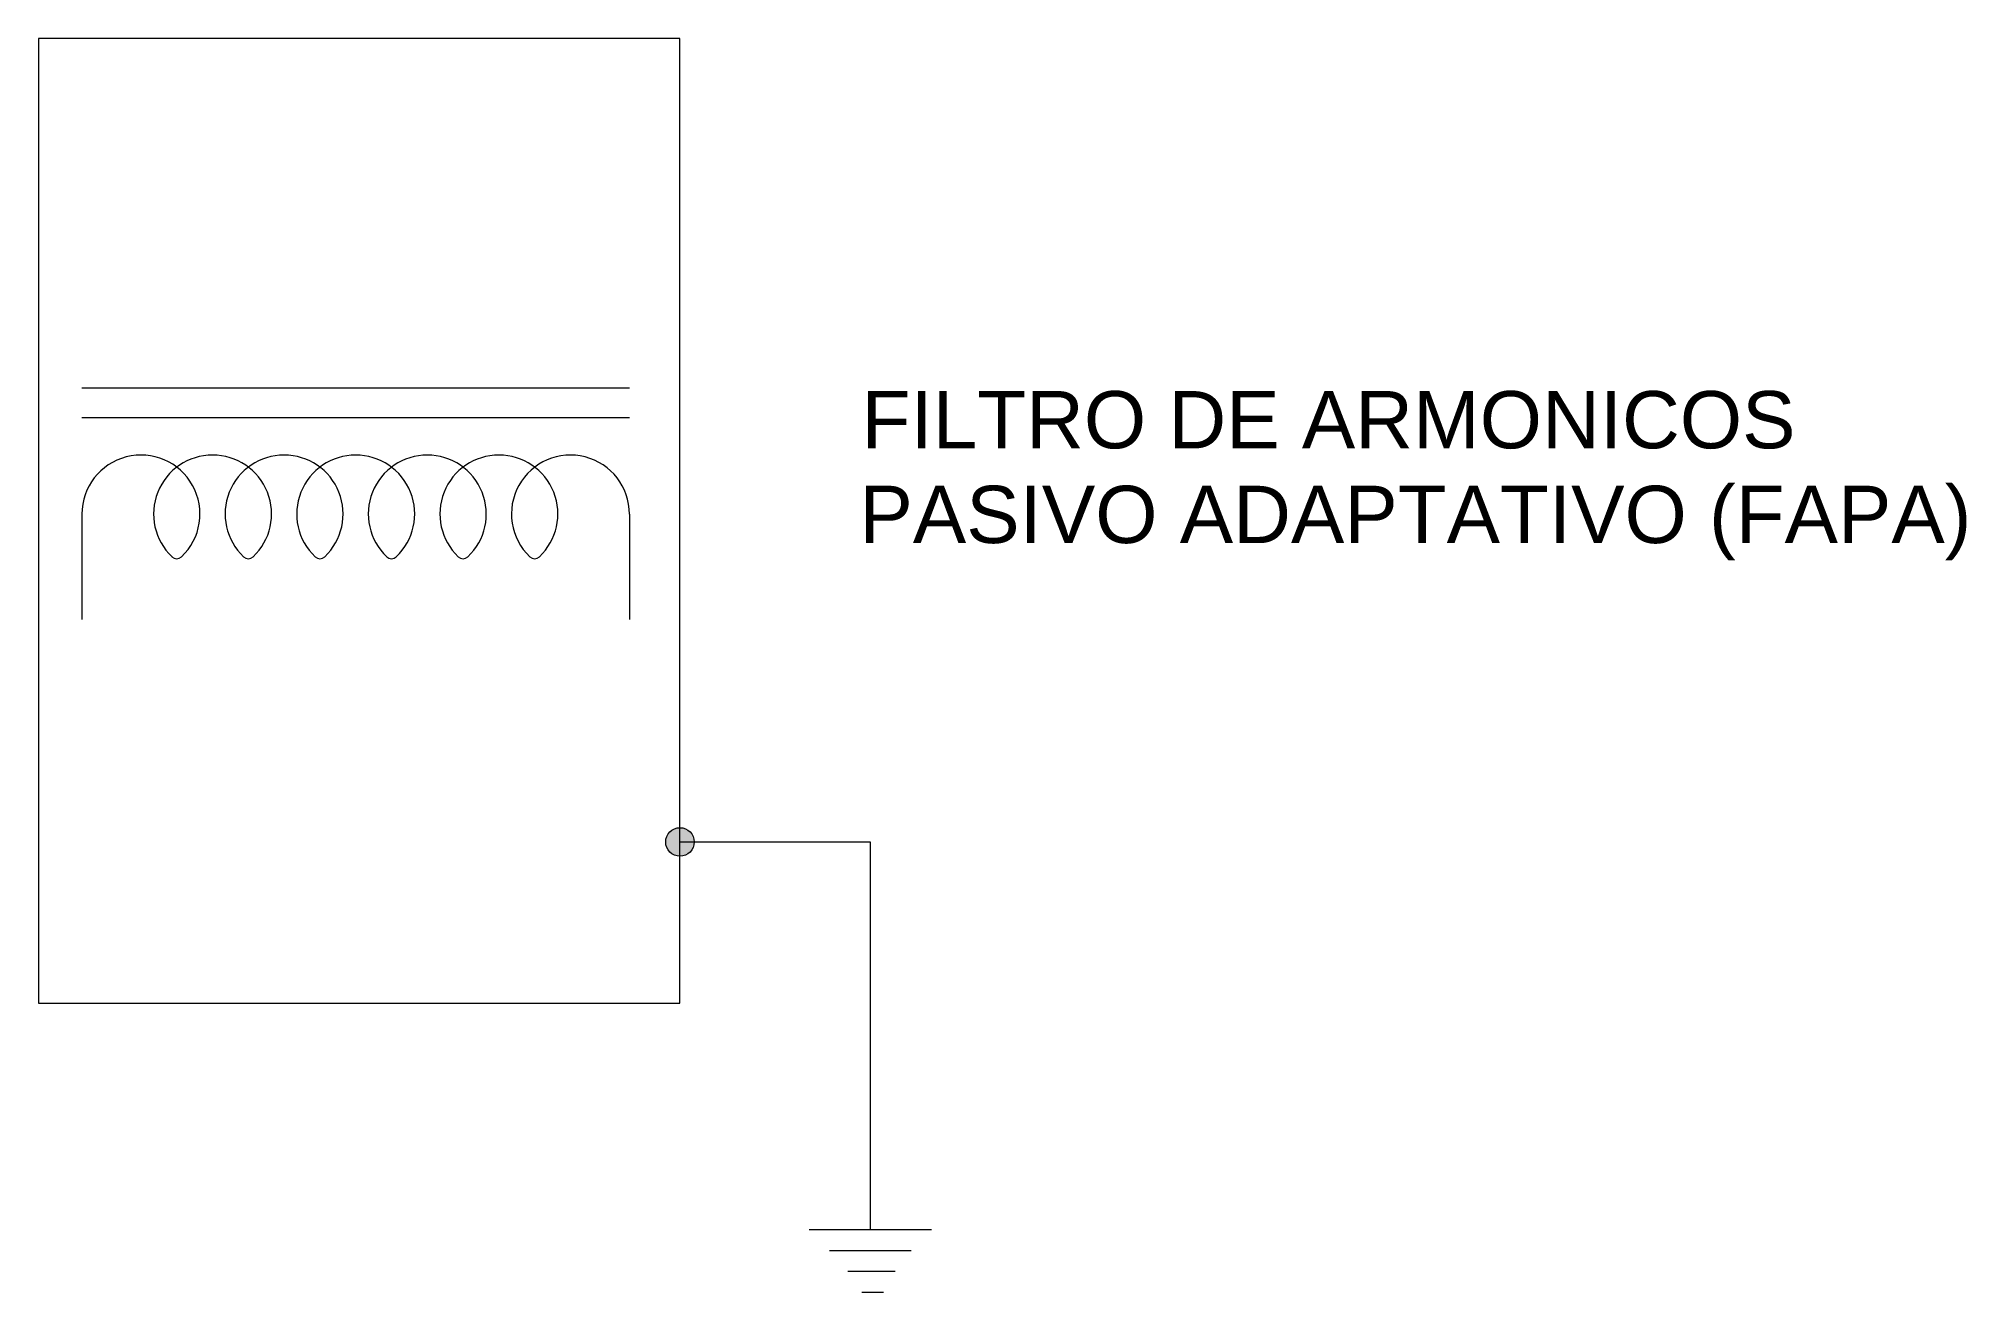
# Model space of a CAD drawing. Header units: millimetres. Extents: x -11.2 to 56.1, y -43.8 to 0.
import ezdxf
from ezdxf.enums import TextEntityAlignment as Align

# ---------------------------------------------------------------- set-up
doc = ezdxf.new("R2010")
doc.units = ezdxf.units.MM
doc.layers.add('ACOT', color=7, linetype='Continuous')
doc.styles.get("Standard").update_dxf_attribs({"font": 'arial.ttf'})

msp = doc.modelspace()

# ---------------------------------------------------------------- hatches: boundary and pattern name
at = {"layer": 'ACOT', "lineweight": 18, "ltscale": 25}
h = msp.add_hatch(color=0, dxfattribs=at)
edge = h.paths.add_edge_path()
edge.add_arc((11.193, -28.047), 0.499, 0, 360)

# ---------------------------------------------------------------- linework, layer by layer
at = {"layer": 'ACOT', "color": 0, "lineweight": 18, "ltscale": 25}
for p, q in [((-9.678, -12.196), (9.43, -12.196)), ((-9.678, -13.234), (9.43, -13.234)), ((-9.678, -16.598), (-9.678, -20.285)), ((9.43, -16.598), (9.43, -20.285)), ((17.835, -28.047), (17.835, -41.586)), ((19.974, -41.586), (15.697, -41.586)), ((19.261, -42.315), (16.409, -42.315)), ((18.705, -43.044), (17.048, -43.044)), ((18.295, -43.773), (17.535, -43.773))]:
    msp.add_line(p, q, dxfattribs=at)
at = {"layer": 'ACOT', "color": 0, "lineweight": 18, "ltscale": 50}
msp.add_line((11.193, -28.047), (17.835, -28.047), dxfattribs=at)
at = {"layer": 'ACOT', "color": 0, "linetype": 'ByBlock', "lineweight": 18, "ltscale": 80}
msp.add_lwpolyline([(-11.193, 0), (-11.193, -33.675), (11.193, -33.675), (11.193, 0)], close=True, dxfattribs=at)
at = {"layer": 'ACOT', "color": 0, "lineweight": 18, "ltscale": 25}
msp.add_circle((11.193, -28.047), 0.499, dxfattribs=at)
for centre, radius, start, end in [((-7.619, -16.598), 2.059, 313.40687, 180), ((-5.12, -16.598), 2.059, 313.40687, 226.59313), ((-2.622, -16.598), 2.059, 313.40687, 226.59313), ((-0.124, -16.598), 2.059, 313.40687, 226.59313), ((2.374, -16.598), 2.059, 313.40687, 226.59313), ((4.872, -16.598), 2.059, 313.40687, 226.59313), ((7.371, -16.598), 2.059, 0, 226.59313), ((-6.37, -17.918), 0.242, 226.59313, 313.40687), ((-3.871, -17.918), 0.242, 226.59313, 313.40687), ((-1.373, -17.918), 0.242, 226.59313, 313.40687), ((1.125, -17.918), 0.242, 226.59313, 313.40687), ((3.623, -17.918), 0.242, 226.59313, 313.40687), ((6.122, -17.918), 0.242, 226.59313, 313.40687)]:
    msp.add_arc(centre, radius, start, end, dxfattribs=at)

# ---------------------------------------------------------------- texts
at = {"color": 0, "lineweight": 18}
for s, p in [('FILTRO DE ARMONICOS ', (34.216, -14.306)), ('PASIVO ADAPTATIVO (FAPA)', (36.861, -17.612))]:
    msp.add_text(s, height=2, dxfattribs=at).set_placement(p, align=Align.CENTER)

doc.saveas('drawing.dxf')
